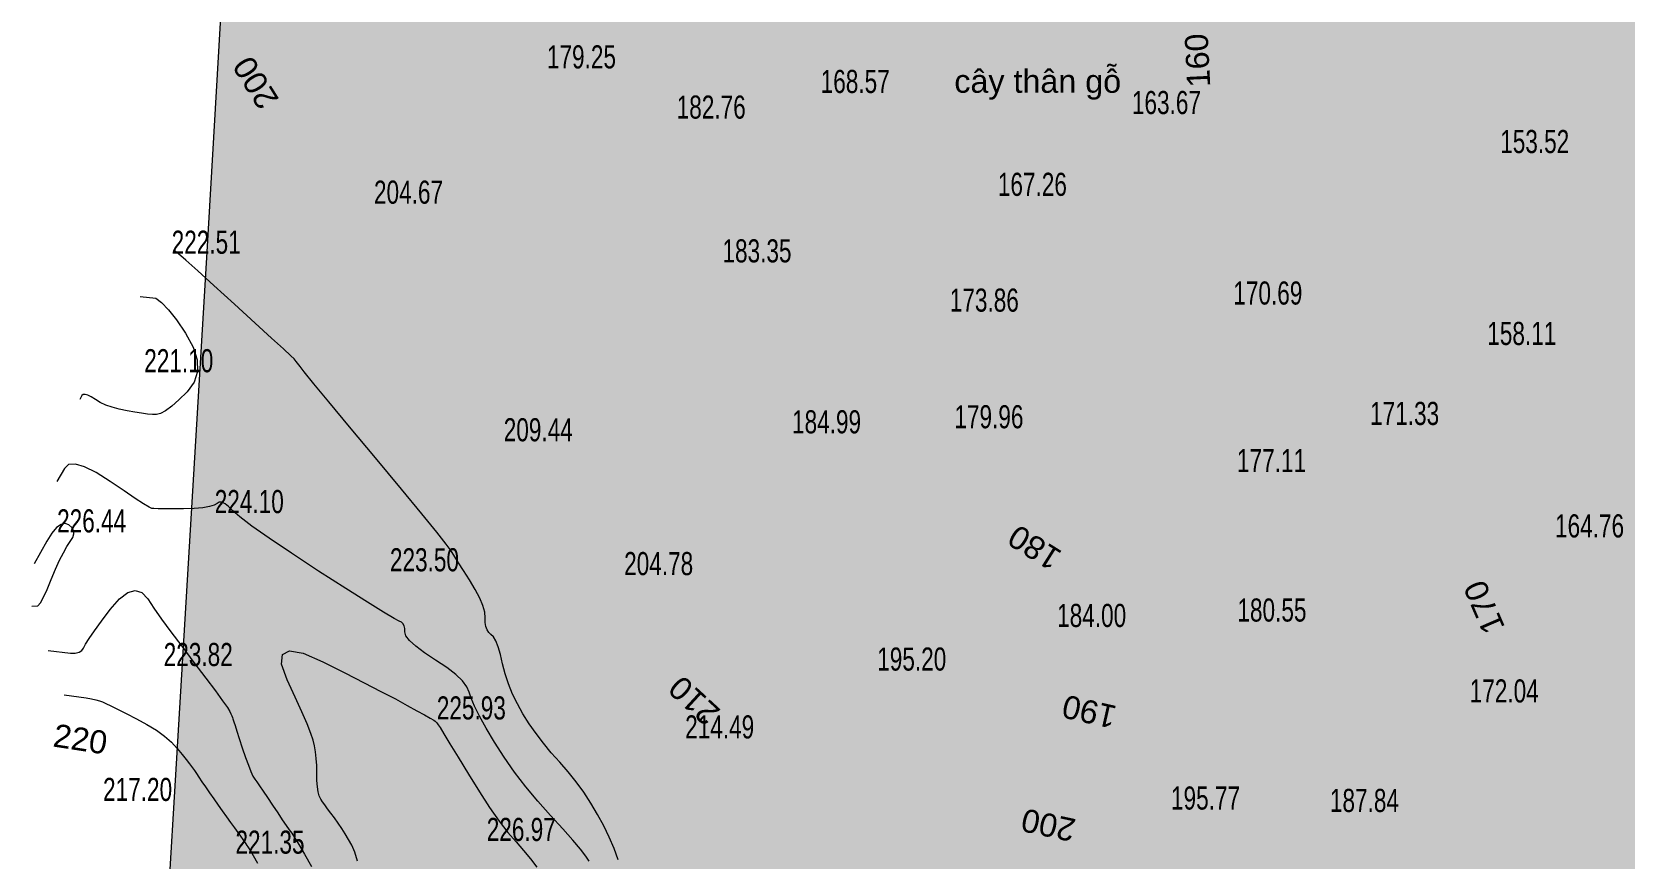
# Model space of a CAD drawing. Header units: metres. Extents: x 431726 to 434411, y 2469261 to 2472412.
# Drawn here: x 431729.8 to 432005.7, y 2470392 to 2470535.3 of the extents above; entities that cross this region are included whole.
import ezdxf
from ezdxf.enums import TextEntityAlignment as Align

# ---------------------------------------------------------------- set-up
doc = ezdxf.new("R2010")
doc.units = ezdxf.units.M
doc.header["$MEASUREMENT"] = 0
for name, color, linetype, lineweight in [('1', 8, 'Continuous', 18), ('CAO DO', 8, 'Continuous', 18), ('MH_DongMuc', 8, 'Continuous', 18), ('MH_DongMuc_Con', 8, 'Continuous', 18), ('ranh gioi thuc vat-ks', 8, 'RAO_T_VAT', 18), ('thuc vat-ks', 8, 'Continuous', 18)]:
    doc.layers.add(name, color=color, linetype=linetype, lineweight=lineweight)
doc.styles.add('ks_ten cong trinh', font='VNARIAL.TTF')
doc.styles.get("Standard").update_dxf_attribs({"font": 'arial.ttf'})
doc.linetypes.add('RAO_T_VAT', pattern='A,0,[133,ltypeshp.shx,S=0.34,R=0,X=-0.17,Y=0],-2,[133,ltypeshp.shx,S=0.08,R=0,X=0,Y=0],-1.5,[133,ltypeshp.shx,S=0.08,R=0,X=0,Y=0],-1.5,[133,ltypeshp.shx,S=0.08,R=0,X=0,Y=0],-2', length=7)

msp = doc.modelspace()

# ---------------------------------------------------------------- hatches: boundary and pattern name
at = {"layer": 'thuc vat-ks'}
h = msp.add_hatch(dxfattribs=at)
h.set_pattern_fill('217B', color=8, scale=20, style=0, pattern_type=2)
h.set_pattern_definition([(0, (14.8, 7.6), (0, 20), [0, -20]), (0, (14.76, 7.848), (0, 20), [0, -20]), (0, (14.648, 8.07), (0, 20), [0, -20]), (0, (14.47, 8.248), (0, 20), [0, -20]), (0, (14.248, 8.36), (0, 20), [0, -20]), (0, (14, 8.4), (0, 20), [0, -20]), (0, (13.752, 8.36), (0, 20), [0, -20]), (0, (13.53, 8.248), (0, 20), [0, -20]), (0, (13.352, 8.07), (0, 20), [0, -20]), (0, (13.24, 7.848), (0, 20), [0, -20]), (0, (13.2, 7.6), (0, 20), [0, -20]), (0, (13.24, 7.352), (0, 20), [0, -20]), (0, (13.352, 7.13), (0, 20), [0, -20]), (0, (13.53, 6.952), (0, 20), [0, -20]), (0, (13.752, 6.84), (0, 20), [0, -20]), (0, (14, 6.8), (0, 20), [0, -20]), (0, (14.248, 6.84), (0, 20), [0, -20]), (0, (14.47, 6.952), (0, 20), [0, -20]), (0, (14.648, 7.13), (0, 20), [0, -20]), (0, (14.76, 7.352), (0, 20), [0, -20]), (0, (6.76, 15.352), (0, 20), [0, -20]), (0, (6.648, 15.13), (0, 20), [0, -20]), (0, (6.47, 14.952), (0, 20), [0, -20]), (0, (6.248, 14.84), (0, 20), [0, -20]), (0, (6, 14.8), (0, 20), [0, -20]), (0, (5.752, 14.84), (0, 20), [0, -20]), (0, (5.53, 14.952), (0, 20), [0, -20]), (0, (5.352, 15.13), (0, 20), [0, -20]), (0, (5.24, 15.352), (0, 20), [0, -20]), (0, (5.2, 15.6), (0, 20), [0, -20]), (0, (5.24, 15.848), (0, 20), [0, -20]), (0, (5.352, 16.07), (0, 20), [0, -20]), (0, (5.53, 16.248), (0, 20), [0, -20]), (0, (5.752, 16.36), (0, 20), [0, -20]), (0, (6, 16.4), (0, 20), [0, -20]), (0, (6.248, 16.36), (0, 20), [0, -20]), (0, (6.47, 16.248), (0, 20), [0, -20]), (0, (6.648, 16.07), (0, 20), [0, -20]), (0, (6.76, 15.848), (0, 20), [0, -20]), (0, (6.8, 15.6), (0, 20), [0, -20]), (0, (14, 4), (0, 20), [1.086, -18.914]), (0, (6, 12), (0, 20), [1.086, -18.914]), (90, (14, 4), (-20, 1e-15), [2.8, -17.2]), (90, (6, 12), (-20, 1e-15), [2.8, -17.2])])
h.paths.add_polyline_path([(432180.37, 2469969.08), (432429.02, 2469783.26), (432507.91, 2469731.41), (432528.24, 2469733.83), (432561.32, 2469754.44), (432634.45, 2469865.28), (432626.68, 2469886.61), (432562.6, 2469916.67), (432524.68, 2469951), (432448.67, 2469998.66), (432422.73, 2470028.05), (432390.35, 2470047.11), (432340.88, 2470081.61), (432300.67, 2470135.95), (432281.32, 2470179.79), (432245.98, 2470231.97), (432226.01, 2470235.7), (432198.53, 2470248.97), (432169.01, 2470281.63), (432135.72, 2470306.95), (432118.88, 2470332.48), (432111.38, 2470356.64), (432122.51, 2470374.06), (432141.75, 2470385.47), (432184.43, 2470371.88), (432214.97, 2470334.67), (432223.22, 2470335.2), (432255.46, 2470343.98), (432289.82, 2470344.51), (432358.98, 2470361.66), (432400, 2470358.21), (432466.08, 2470360.85), (432480.43, 2470365.76), (432484.96, 2470377.07), (432474.39, 2470394.04), (432458.53, 2470408.75), (432465.15, 2470430.58), (432487.2, 2470448.37), (432513.5, 2470448.79), (432530.47, 2470450.49), (432549.56, 2470459.81), (432561.86, 2470474.21), (432559.74, 2470484.38), (432508.41, 2470502.6), (432469.79, 2470511.59), (432437.55, 2470512.86), (432411.67, 2470528.11), (432386.16, 2470541.75), (432337.39, 2470576.91), (432323.39, 2470575.22), (432311.09, 2470546.41), (432288.89, 2470537.59), (432213.66, 2470523.31), (432153.15, 2470530.87), (432102.61, 2470541.48), (432026.55, 2470585.55), (431977.33, 2470634.42), (431946.37, 2470644.7), (431929.46, 2470656.95), (431904.93, 2470681.45), (431839.26, 2470741.82), (431812.41, 2470756.38), (431793.18, 2470759.36), (431774.95, 2470753.07), (431760.09, 2470497.2), (431748.02, 2470295.86), (431757.52, 2470270.11)])

# ---------------------------------------------------------------- linework, layer by layer
at = {"layer": 'MH_DongMuc_Con', "color": 8, "lineweight": 0}
for points, elevation in [([(431831.33, 2470391.89), (431830.6, 2470393.86), (431829.76, 2470395.83), (431828.81, 2470397.81), (431827.75, 2470399.79), (431826.6, 2470401.74), (431825.37, 2470403.61), (431824.06, 2470405.42), (431822.67, 2470407.16), (431821.19, 2470408.82), (431819.73, 2470410.46), (431818.36, 2470412.12), (431817.08, 2470413.79), (431815.9, 2470415.48), (431814.82, 2470417.18), (431813.85, 2470418.9), (431813.01, 2470420.63), (431812.31, 2470422.37), (431811.73, 2470424.11), (431811.29, 2470425.87), (431810.91, 2470427.49), (431810.52, 2470428.8), (431810.12, 2470429.82), (431809.71, 2470430.54), (431809.28, 2470430.96), (431808.9, 2470431.29), (431808.61, 2470431.74), (431808.41, 2470432.31), (431808.3, 2470433.01), (431808.28, 2470433.83), (431808.2, 2470434.79), (431807.88, 2470435.93), (431807.34, 2470437.24), (431806.56, 2470438.73), (431805.56, 2470440.38), (431804.53, 2470441.99), (431803.68, 2470443.32), (431803.02, 2470444.37), (431802.54, 2470445.15), (431802.23, 2470445.66), (431801.54, 2470446.59), (431799.9, 2470448.64), (431797.31, 2470451.8), (431793.76, 2470456.09), (431789.27, 2470461.5), (431784.76, 2470466.91), (431781.21, 2470471.2), (431778.6, 2470474.36), (431776.94, 2470476.39), (431776.23, 2470477.31), (431775.99, 2470477.64), (431775.77, 2470477.94), (431775.57, 2470478.21), (431775.37, 2470478.44), (431775.19, 2470478.64), (431774.64, 2470479.16), (431773.33, 2470480.37), (431771.27, 2470482.27), (431768.45, 2470484.84), (431764.87, 2470488.1), (431761.3, 2470491.35), (431758.5, 2470493.9), (431756.46, 2470495.73), (431755.18, 2470496.87), (431754.67, 2470497.29), (431754.55, 2470497.35), (431754.46, 2470497.41), (431754.39, 2470497.45), (431754.35, 2470497.48), (431754.33, 2470497.5), (431754.31, 2470497.54)], 222), ([(431748.53, 2470489.47), (431751.22, 2470489.17), (431752.24, 2470488.41), (431753.43, 2470487.15), (431754.8, 2470485.39), (431756.35, 2470483.13), (431757.68, 2470480.71), (431758.37, 2470478.48), (431758.44, 2470476.45), (431757.87, 2470474.6), (431756.67, 2470472.94), (431755.25, 2470471.54), (431754, 2470470.44), (431752.94, 2470469.66), (431752.05, 2470469.18), (431751.34, 2470469.02), (431750.65, 2470469.04), (431749.79, 2470469.11), (431748.77, 2470469.24), (431747.59, 2470469.41), (431746.26, 2470469.64), (431744.9, 2470469.93), (431743.67, 2470470.27), (431742.58, 2470470.66), (431741.61, 2470471.11), (431740.77, 2470471.62), (431740.05, 2470472.08), (431739.46, 2470472.37), (431738.99, 2470472.5), (431738.65, 2470472.48), (431738.44, 2470472.29), (431738.06, 2470471.61)], 222), ([(431826.29, 2470391.69), (431825.73, 2470392.54), (431824.77, 2470393.75), (431823.43, 2470395.33), (431821.71, 2470397.27), (431819.6, 2470399.57), (431817.37, 2470402.06), (431815.29, 2470404.58), (431813.35, 2470407.12), (431811.55, 2470409.69), (431809.9, 2470412.28), (431808.47, 2470414.72), (431807.31, 2470416.8), (431806.43, 2470418.54), (431805.83, 2470419.93), (431805.5, 2470420.97), (431805.12, 2470421.88), (431804.35, 2470422.89), (431803.18, 2470424), (431801.63, 2470425.2), (431799.68, 2470426.5), (431797.75, 2470427.77), (431796.25, 2470428.9), (431795.19, 2470429.88), (431794.56, 2470430.71), (431794.36, 2470431.4), (431794.34, 2470431.97), (431794.23, 2470432.44), (431794.04, 2470432.81), (431793.76, 2470433.08), (431793.4, 2470433.25), (431792.52, 2470433.7), (431790.68, 2470434.79), (431787.89, 2470436.52), (431784.14, 2470438.9), (431779.44, 2470441.92), (431774.71, 2470445.01), (431770.85, 2470447.6), (431767.88, 2470449.69), (431765.79, 2470451.28), (431764.58, 2470452.37), (431763.85, 2470453.09), (431763.22, 2470453.57), (431762.67, 2470453.82), (431762.21, 2470453.84), (431761.84, 2470453.62), (431761.35, 2470453.31), (431760.52, 2470453.07), (431759.36, 2470452.89), (431757.87, 2470452.77), (431756.05, 2470452.72), (431754.24, 2470452.7), (431752.78, 2470452.7), (431751.67, 2470452.71), (431750.92, 2470452.73), (431750.52, 2470452.76), (431750.06, 2470452.98), (431749.11, 2470453.55), (431747.67, 2470454.49), (431745.75, 2470455.78), (431743.34, 2470457.43), (431740.9, 2470458.98), (431738.89, 2470459.98), (431737.3, 2470460.43), (431736.14, 2470460.34), (431735.41, 2470459.7), (431734.11, 2470457.4)], 224), ([(431729.77, 2470435.84), (431730.82, 2470435.89), (431731.25, 2470436.44), (431731.77, 2470437.38), (431732.4, 2470438.71), (431733.12, 2470440.43), (431733.87, 2470442.22), (431734.57, 2470443.78), (431735.23, 2470445.1), (431735.85, 2470446.18), (431736.42, 2470447.02), (431736.85, 2470447.71), (431737.04, 2470448.35), (431737, 2470448.93), (431736.71, 2470449.46), (431736.19, 2470449.92), (431735.53, 2470450.16), (431734.82, 2470450), (431734.06, 2470449.44), (431733.24, 2470448.47), (431732.38, 2470447.11), (431730.16, 2470443.19)], 226), ([(431732.58, 2470428.17), (431736.44, 2470427.68), (431737.29, 2470427.71), (431737.95, 2470427.87), (431738.43, 2470428.17), (431738.72, 2470428.58), (431739.06, 2470429.24), (431739.69, 2470430.23), (431740.62, 2470431.57), (431741.84, 2470433.25), (431743.36, 2470435.27), (431744.95, 2470437.09), (431746.39, 2470438.19), (431747.69, 2470438.56), (431748.84, 2470438.2), (431749.84, 2470437.11), (431750.91, 2470435.51), (431752.25, 2470433.6), (431753.85, 2470431.4), (431755.72, 2470428.89), (431757.85, 2470426.08), (431759.92, 2470423.37), (431761.57, 2470421.17), (431762.81, 2470419.47), (431763.63, 2470418.28), (431764.04, 2470417.59), (431764.23, 2470417.18), (431764.39, 2470416.83), (431764.51, 2470416.54), (431764.6, 2470416.31), (431764.66, 2470416.14), (431764.76, 2470415.83), (431764.96, 2470415.19), (431765.27, 2470414.22), (431765.7, 2470412.93), (431766.22, 2470411.31), (431766.78, 2470409.66), (431767.27, 2470408.3), (431767.7, 2470407.22), (431768.06, 2470406.43), (431768.37, 2470405.91), (431768.71, 2470405.43), (431769.19, 2470404.74), (431769.81, 2470403.83), (431770.56, 2470402.71), (431771.45, 2470401.37), (431772.35, 2470400.03), (431773.13, 2470398.87), (431773.8, 2470397.89), (431774.35, 2470397.11), (431774.79, 2470396.52), (431775.28, 2470395.78), (431776.01, 2470394.58), (431776.98, 2470392.91), (431778.18, 2470390.77)], 224), ([(431786.16, 2470391.69), (431785.71, 2470393.26), (431785.2, 2470394.46), (431784.63, 2470395.46), (431784.05, 2470396.43), (431783.44, 2470397.37), (431782.81, 2470398.29), (431782.16, 2470399.18), (431781.54, 2470400.02), (431780.99, 2470400.76), (431780.51, 2470401.42), (431780.12, 2470401.98), (431779.79, 2470402.45), (431779.54, 2470402.97), (431779.35, 2470403.68), (431779.21, 2470404.57), (431779.14, 2470405.65), (431779.12, 2470406.91), (431779.11, 2470408.23), (431779.03, 2470409.46), (431778.91, 2470410.6), (431778.72, 2470411.67), (431778.48, 2470412.65), (431778.08, 2470413.81), (431777.43, 2470415.44), (431776.54, 2470417.53), (431775.39, 2470420.08), (431773.99, 2470423.1), (431773.02, 2470425.82), (431773.15, 2470427.49), (431774.39, 2470428.11), (431776.73, 2470427.68), (431780.17, 2470426.2), (431783.95, 2470424.3), (431787.3, 2470422.59), (431790.23, 2470421.09), (431792.72, 2470419.77), (431794.79, 2470418.66), (431796.46, 2470417.74), (431797.78, 2470417), (431798.75, 2470416.46), (431799.36, 2470416.1), (431799.63, 2470415.93), (431799.72, 2470415.84), (431799.81, 2470415.73), (431799.92, 2470415.61), (431800.03, 2470415.47), (431800.15, 2470415.3), (431800.46, 2470414.83), (431801.13, 2470413.73), (431802.17, 2470412.02), (431803.59, 2470409.7), (431805.37, 2470406.76), (431807.27, 2470403.69), (431809.05, 2470400.98), (431810.7, 2470398.63), (431812.23, 2470396.64), (431813.64, 2470395.02), (431814.94, 2470393.56), (431816.13, 2470392.11), (431817.22, 2470390.65)], 226), ([(431735.38, 2470420.5), (431739.2, 2470419.95), (431740.1, 2470419.79), (431740.87, 2470419.61), (431741.5, 2470419.44), (431742, 2470419.25), (431742.58, 2470418.98), (431743.45, 2470418.56), (431744.63, 2470417.98), (431746.11, 2470417.24), (431747.88, 2470416.35), (431749.71, 2470415.37), (431751.33, 2470414.36), (431752.74, 2470413.33), (431753.94, 2470412.28), (431754.94, 2470411.2), (431755.78, 2470410.18), (431756.5, 2470409.28), (431757.09, 2470408.52), (431757.57, 2470407.87), (431757.93, 2470407.36), (431758.27, 2470406.85), (431758.7, 2470406.21), (431759.22, 2470405.45), (431759.83, 2470404.55), (431760.53, 2470403.54), (431761.28, 2470402.46), (431762.02, 2470401.41), (431762.75, 2470400.38), (431763.48, 2470399.37), (431764.2, 2470398.37), (431764.88, 2470397.45), (431765.45, 2470396.66), (431765.93, 2470395.99), (431766.31, 2470395.45), (431766.6, 2470395.03), (431766.82, 2470394.7), (431767.01, 2470394.42), (431767.17, 2470394.18), (431767.31, 2470393.99), (431767.41, 2470393.85), (431767.63, 2470393.49), (431768.11, 2470392.65), (431768.84, 2470391.34)], 222)]:
    msp.add_lwpolyline(points, dxfattribs=dict(at, elevation=elevation))
at = {"layer": 'ranh gioi thuc vat-ks', "color": 8, "lineweight": 0, "ltscale": 3}
msp.add_lwpolyline([(432213.66, 2470523.31), (432153.15, 2470530.87), (432102.61, 2470541.48), (432026.55, 2470585.55), (431977.33, 2470634.42), (431946.37, 2470644.7), (431929.46, 2470656.95), (431904.93, 2470681.45), (431839.26, 2470741.82), (431812.41, 2470756.38), (431793.18, 2470759.36), (431774.95, 2470753.07), (431760.09, 2470497.2), (431748.02, 2470295.86), (431757.52, 2470270.11), (432180.37, 2469969.08)], dxfattribs=at)

# ---------------------------------------------------------------- texts
at = {"layer": '1', "color": 8, "linetype": 'Continuous', "style": 'ks_ten cong trinh'}
msp.add_text('c©y th©n gç', height=4, dxfattribs=at).set_placement((431903.97, 2470524.73), align=Align.CENTER)
at = {"layer": 'CAO DO', "color": 8, "lineweight": 0, "width": 0.7}
for s, p in [('179.25', (431818.97, 2470528.95, 179.25)), ('168.57', (431866.38, 2470524.69, 168.56)), ('182.76', (431841.44, 2470520.25, 182.76)), ('163.67', (431920.28, 2470521.04, 163.66)), ('153.52', (431984.06, 2470514.29, 153.52)), ('204.67', (431789.02, 2470505.52, 204.67)), ('167.26', (431897.06, 2470506.88, 167.26)), ('222.51', (431753.98, 2470496.86, 222.51)), ('183.35', (431849.37, 2470495.36, 183.35)), ('170.69', (431937.84, 2470488.06, 170.69)), ('173.86', (431888.74, 2470486.83, 173.86)), ('158.11', (431981.82, 2470481.06, 158.11)), ('221.10', (431749.23, 2470476.34, 221.1)), ('179.96', (431889.54, 2470466.64, 179.96)), ('171.33', (431961.53, 2470467.21, 171.33)), ('209.44', (431811.49, 2470464.38, 209.44)), ('184.99', (431861.42, 2470465.76, 184.99)), ('177.11', (431938.48, 2470459.05, 177.1)), ('224.10', (431761.44, 2470451.95, 224.1)), ('226.44', (431734.14, 2470448.61, 226.44)), ('164.76', (431993.56, 2470447.74, 164.76)), ('223.50', (431791.78, 2470441.87, 223.5)), ('204.78', (431832.34, 2470441.21, 204.78)), ('180.55', (431938.55, 2470433.17, 180.55)), ('184.00', (431907.33, 2470432.23, 184)), ('223.82', (431752.6, 2470425.47, 223.82)), ('195.20', (431876.17, 2470424.68, 195.2)), ('172.04', (431978.78, 2470419.16, 172.04)), ('225.93', (431799.9, 2470416.22, 225.93)), ('214.49', (431842.91, 2470412.93, 214.49)), ('217.20', (431742.1, 2470402.11, 217.2)), ('195.77', (431927.05, 2470400.62, 195.77)), ('187.84', (431954.57, 2470400.2, 187.84)), ('226.97', (431808.55, 2470395.18, 226.97)), ('221.35', (431765.03, 2470392.98, 221.35))]:
    msp.add_text(s, height=4, dxfattribs=at).set_placement(p)
at = {"layer": 'MH_DongMuc', "color": 8, "lineweight": 0}
for s, rotation, p in [('160', 92.8483, (431931.63, 2470530.32, 160)), ('200', 122.0298, (431768.51, 2470526.46, 200)), ('180', 147.8854, (431903.4, 2470445.97, 180)), ('170', 113.3652, (431981.27, 2470435.64, 170)), ('210', 137.3322, (431844.44, 2470419.47, 210)), ('190', 167.2342, (431912.89, 2470417.56, 190)), ('220', 351.2546, (431738.18, 2470412.83, 220)), ('200', 167.8685, (431905.81, 2470397.93, 200))]:
    msp.add_text(s, height=4, rotation=rotation, dxfattribs=at).set_placement(p, align=Align.MIDDLE)

doc.saveas('drawing.dxf')
